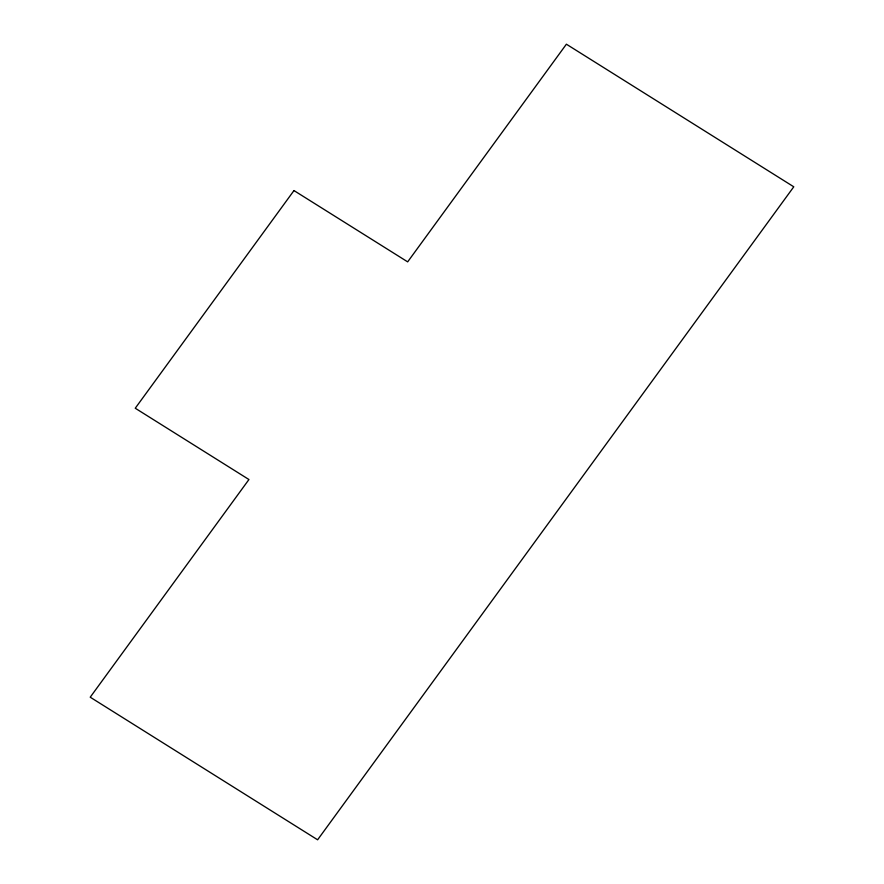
<?xml version="1.0" encoding="UTF-8"?>
<svg xmlns="http://www.w3.org/2000/svg" width="884" height="884" viewBox="0 0 884 884"><rect width="100%" height="100%" fill="white"/><g stroke="black" fill="none" stroke-linecap="round" stroke-linejoin="round"><path stroke-width="1.33" d="M293.974 190.568L135.252 408.231L248.945 479.526L90.223 697.2L317.61 839.8L793.777 186.8L566.39 44.2L407.668 261.863L293.974 190.568"/></g></svg>
